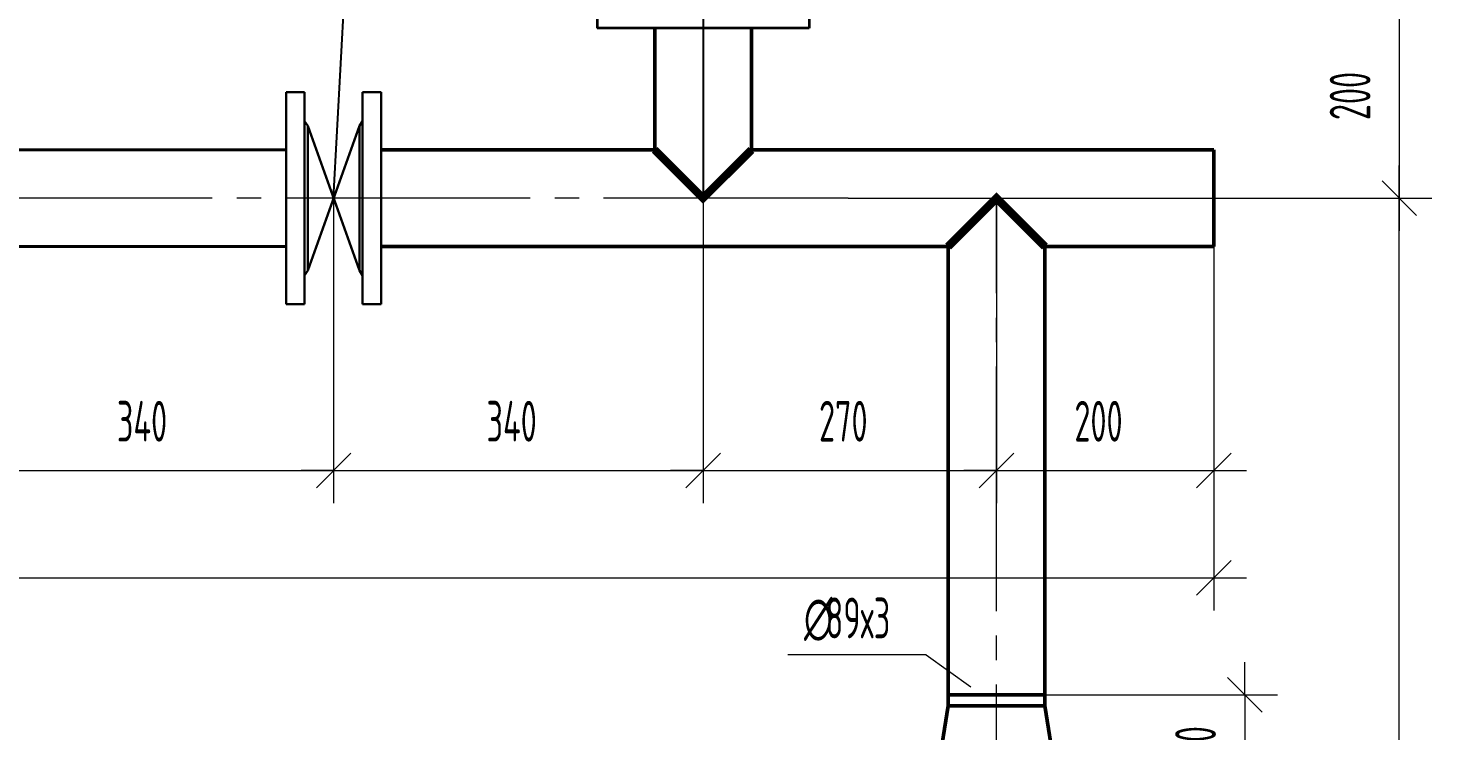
# Model space of a CAD drawing. Header units: millimetres. Extents: x -2281 to 5887, y 0 to 4166.
# Drawn here: x 4798.2 to 4884.3, y 238.5 to 281.6 of the extents above; entities that cross this region are included whole.
import ezdxf

# ---------------------------------------------------------------- set-up
doc = ezdxf.new("R2010")
doc.units = ezdxf.units.MM
for name, pattern in [('K5LT32777', [0]), ('K5LT32784', [0]), ('K5LT32802', [0]), ('K5LT32808', [0]), ('K5LT32819', [508, 317.5, -63.5, 63.5, -63.5]), ('K5LT32828', [0]), ('K5LT_AXLED', [19.5, 15, -1.5, 1.5, -1.5]), ('K5LT_THIN', [0])]:
    doc.linetypes.add(name, pattern=pattern)
doc.layers.add('Системный слой', color=7, linetype='Continuous')
doc.styles.add('KDIMTEXTSTYLE', font='GOST_AU.SHX', dxfattribs={"width": 0.96, "oblique": 15, "height": 5})
doc.styles.add('KTEXTSTYLE', font='GOST_AU.SHX', dxfattribs={"width": 0.96, "height": 5})
doc.dimstyles.new('KDIMSTYLE (0.07)', dxfattribs={"dimtxt": 5, "dimasz": 1, "dimexe": 2, "dimexo": 0, "dimgap": 1, "dimtad": 1, "dimlfac": 15, "dimtxsty": 'KDIMTEXTSTYLE', "dimsah": 1, "dimcen": 0, "dimdle": 1, "dimadec": 0, "dimazin": 0, "dimtfac": 0.667, "dimtmove": 0, "dimatfit": 3, "dimfxl": 1, "dimtvp": 1, "dimtolj": 1, "dimtzin": 0, "dimarcsym": 0})

# ---------------------------------------------------------------- blocks, each defined once
blk = doc.blocks.new('U1123')
at = {"layer": 'Системный слой', "color": 200, "linetype": 'K5LT32784', "lineweight": 50, "true_color": 0xbf00ff}
for p, q in [((4860.568, 240.696), (4854.635, 240.696)), ((4854.635, 240.029), (4854.635, 240.696)), ((4860.568, 240.029), (4860.568, 240.696)), ((4854.001, 236.029), (4854.635, 240.029)), ((4860.568, 240.029), (4854.635, 240.029)), ((4861.201, 236.029), (4860.568, 240.029)), ((4854.001, 235.363), (4854.001, 236.029)), ((4861.201, 236.029), (4854.001, 236.029)), ((4861.201, 235.363), (4861.201, 236.029)), ((4861.201, 235.363), (4854.001, 235.363))]:
    blk.add_line(p, q, dxfattribs=at)
blk = doc.blocks.new('U1147')
at = {"layer": 'Системный слой', "color": 6, "linetype": 'K5LT32828', "lineweight": 30, "true_color": 0xff00ff}
for p, q in [((4815.175, 277.664), (4814.042, 277.664)), ((4814.042, 277.664), (4814.042, 264.664)), ((4814.042, 277.216), (4814.042, 275.731)), ((4815.175, 277.664), (4815.175, 264.664)), ((4818.733, 277.664), (4818.733, 264.664)), ((4818.733, 277.664), (4819.866, 277.664)), ((4819.866, 277.664), (4819.866, 264.664)), ((4819.866, 277.216), (4819.866, 275.731)), ((4815.375, 275.597), (4815.175, 275.897)), ((4818.533, 275.597), (4815.375, 266.73)), ((4818.533, 266.73), (4815.375, 275.597)), ((4815.375, 275.597), (4815.375, 266.73)), ((4818.533, 275.597), (4818.733, 275.897)), ((4818.533, 275.597), (4818.533, 266.73)), ((4815.375, 266.73), (4815.175, 266.43)), ((4818.533, 266.73), (4818.733, 266.43)), ((4815.175, 264.664), (4814.042, 264.664)), ((4818.733, 264.664), (4819.866, 264.664))]:
    blk.add_line(p, q, dxfattribs=at)
blk = doc.blocks.new('U1148')
at = {"layer": 'Системный слой', "color": 200, "linetype": 'K5LT32808', "lineweight": 35, "true_color": 0xbf00ff}
for p, q in [((4846.109, 287.421), (4833.109, 287.421)), ((4833.109, 286.288), (4833.109, 287.421)), ((4845.661, 287.421), (4844.176, 287.421)), ((4846.109, 286.288), (4846.109, 287.421)), ((4846.109, 286.288), (4833.109, 286.288)), ((4835.175, 286.088), (4834.875, 286.288)), ((4844.042, 282.93), (4835.175, 286.088)), ((4835.175, 282.93), (4844.042, 286.088)), ((4844.042, 286.088), (4835.175, 286.088)), ((4844.042, 286.088), (4844.342, 286.288)), ((4846.109, 282.73), (4833.109, 282.73)), ((4833.109, 282.73), (4833.109, 281.597)), ((4835.175, 282.93), (4834.875, 282.73)), ((4844.042, 282.93), (4835.175, 282.93)), ((4844.042, 282.93), (4844.342, 282.73)), ((4846.109, 282.73), (4846.109, 281.597)), ((4846.109, 281.597), (4833.109, 281.597)), ((4845.661, 281.597), (4844.176, 281.597))]:
    blk.add_line(p, q, dxfattribs=at)
blk = doc.blocks.new('D289')
at = {"layer": 'Системный слой', "color": 7, "linetype": 'K5LT_THIN', "lineweight": 13, "transparency": 16777216}
for p, q in [((4882.307, 271.164), (4882.307, 273.164)), ((4883.367, 270.103), (4881.246, 272.224)), ((4848.509, 271.164), (4884.307, 271.164)), ((4882.307, 171.164), (4882.307, 271.164)), ((4881.246, 172.224), (4883.367, 170.103)), ((4764.059, 171.164), (4884.307, 171.164)), ((4882.307, 171.164), (4882.307, 169.164))]:
    blk.add_line(p, q, dxfattribs=at)
at = {"layer": 'Системный слой', "color": 7, "transparency": 16777216, "insert": (4878.04, 218.849), "char_height": 2.5, "attachment_point": 1, "rotation": 90, "style": 'KTEXTSTYLE'}
blk.add_mtext('\\H3.5;\\W0.965;\\Q15;\\Q0;\\W0.715;\\H2.50;1500', dxfattribs=at)
at = {"transparency": 16777216}
blk.add_wipeout([(4868.807, 218.849), (4865.239, 218.849), (4865.239, 223.294), (4868.807, 223.294)], dxfattribs=at).dxf.layer = 'Системный слой'
blk = doc.blocks.new('KDIMARROW_03')
at = {"layer": 'Системный слой', "color": 0, "linetype": 'K5LT_THIN', "lineweight": 13}
for p, q in [((-1.061, -1.061), (1.061, 1.061)), ((0, 0), (-1, 0)), ((0, 0), (2, 0))]:
    blk.add_line(p, q, dxfattribs=at)
blk = doc.blocks.new('D291')
at = {"layer": 'Системный слой', "color": 7, "linetype": 'K5LT_THIN', "lineweight": 13, "transparency": 16777216}
for p, q in [((4870.934, 274.13), (4870.934, 252.465)), ((4857.601, 271.164), (4857.601, 252.465)), ((4858.661, 255.525), (4856.54, 253.404)), ((4869.874, 253.404), (4871.995, 255.525)), ((4857.601, 254.465), (4855.601, 254.465)), ((4857.601, 254.465), (4870.934, 254.465)), ((4870.934, 254.465), (4872.934, 254.465))]:
    blk.add_line(p, q, dxfattribs=at)
at = {"layer": 'Системный слой', "color": 7, "transparency": 16777216, "insert": (4862.382, 258.732), "char_height": 2.5, "attachment_point": 1, "style": 'KTEXTSTYLE'}
blk.add_mtext('\\H3.5;\\W0.965;\\Q15;\\Q0;\\W0.715;\\H2.50;200', dxfattribs=at)
at = {"transparency": 16777216}
blk.add_wipeout([(4862.382, 260.465), (4862.382, 264.032), (4866.002, 264.032), (4866.002, 260.465)], dxfattribs=at).dxf.layer = 'Системный слой'
blk = doc.blocks.new('D292')
at = {"layer": 'Системный слой', "color": 7, "linetype": 'K5LT_THIN', "lineweight": 13, "transparency": 16777216}
for p, q in [((4839.609, 271.164), (4839.609, 252.465)), ((4857.601, 271.164), (4857.601, 252.465)), ((4840.669, 255.525), (4838.548, 253.404)), ((4856.54, 253.404), (4858.661, 255.525)), ((4839.609, 254.465), (4837.609, 254.465)), ((4839.609, 254.465), (4857.601, 254.465)), ((4857.601, 254.465), (4859.601, 254.465))]:
    blk.add_line(p, q, dxfattribs=at)
at = {"layer": 'Системный слой', "color": 7, "transparency": 16777216, "insert": (4846.72, 258.732), "char_height": 2.5, "attachment_point": 1, "style": 'KTEXTSTYLE'}
blk.add_mtext('\\H3.5;\\W0.965;\\Q15;\\Q0;\\W0.715;\\H2.50;270', dxfattribs=at)
at = {"transparency": 16777216}
blk.add_wipeout([(4846.72, 260.465), (4846.72, 264.032), (4850.339, 264.032), (4850.339, 260.465)], dxfattribs=at).dxf.layer = 'Системный слой'
blk = doc.blocks.new('D293')
at = {"layer": 'Системный слой', "color": 7, "linetype": 'K5LT_THIN', "lineweight": 13, "transparency": 16777216}
for p, q in [((4816.954, 271.164), (4816.954, 252.465)), ((4839.609, 271.164), (4839.609, 252.465)), ((4818.015, 255.525), (4815.894, 253.404)), ((4838.548, 253.404), (4840.669, 255.525)), ((4816.954, 254.465), (4814.954, 254.465)), ((4816.954, 254.465), (4839.609, 254.465)), ((4839.609, 254.465), (4841.609, 254.465))]:
    blk.add_line(p, q, dxfattribs=at)
at = {"layer": 'Системный слой', "color": 7, "transparency": 16777216, "insert": (4826.33, 258.732), "char_height": 2.5, "attachment_point": 1, "style": 'KTEXTSTYLE'}
blk.add_mtext('\\H3.5;\\W0.965;\\Q15;\\Q0;\\W0.715;\\H2.50;340', dxfattribs=at)
at = {"transparency": 16777216}
blk.add_wipeout([(4826.33, 260.465), (4826.33, 264.032), (4830.077, 264.032), (4830.077, 260.465)], dxfattribs=at).dxf.layer = 'Системный слой'
blk = doc.blocks.new('D294')
at = {"layer": 'Системный слой', "color": 7, "linetype": 'K5LT_THIN', "lineweight": 13, "transparency": 16777216}
for p, q in [((4794.275, 271.164), (4794.275, 252.465)), ((4816.954, 271.164), (4816.954, 252.465)), ((4795.336, 255.525), (4793.215, 253.404)), ((4815.894, 253.404), (4818.015, 255.525)), ((4794.275, 254.465), (4792.275, 254.465)), ((4794.275, 254.465), (4816.954, 254.465)), ((4816.954, 254.465), (4818.954, 254.465))]:
    blk.add_line(p, q, dxfattribs=at)
at = {"transparency": 16777216}
blk.add_wipeout([(4803.663, 255.465), (4803.663, 259.032), (4807.41, 259.032), (4807.41, 255.465)], dxfattribs=at).dxf.layer = 'Системный слой'
at = {"layer": 'Системный слой', "color": 7, "transparency": 16777216, "insert": (4803.663, 258.732), "char_height": 2.5, "attachment_point": 1, "style": 'KTEXTSTYLE'}
blk.add_mtext('\\H3.5;\\W0.965;\\Q15;\\Q0;\\W0.715;\\H2.50;340', dxfattribs=at)
blk = doc.blocks.new('D297')
at = {"layer": 'Системный слой', "color": 7, "linetype": 'K5LT_THIN', "lineweight": 13, "transparency": 16777216}
for p, q in [((4882.307, 284.509), (4882.307, 286.509)), ((4883.367, 283.449), (4881.246, 285.57)), ((4839.609, 284.509), (4884.307, 284.509)), ((4882.307, 284.509), (4882.307, 271.164)), ((4881.246, 272.224), (4883.367, 270.103)), ((4870.934, 271.164), (4884.307, 271.164)), ((4882.307, 271.164), (4882.307, 269.164))]:
    blk.add_line(p, q, dxfattribs=at)
at = {"layer": 'Системный слой', "color": 7, "transparency": 16777216, "insert": (4878.04, 275.951), "char_height": 2.5, "attachment_point": 1, "rotation": 90, "style": 'KTEXTSTYLE'}
blk.add_mtext('\\H3.5;\\W0.965;\\Q15;\\Q0;\\W0.715;\\H2.50;200', dxfattribs=at)
at = {"transparency": 16777216}
blk.add_wipeout([(4876.307, 275.951), (4872.739, 275.951), (4872.739, 279.571), (4876.307, 279.571)], dxfattribs=at).dxf.layer = 'Системный слой'
blk = doc.blocks.new('D300')
at = {"layer": 'Системный слой', "color": 7, "linetype": 'K5LT_THIN', "lineweight": 13, "transparency": 16777216}
for p, q in [((4718.268, 271.164), (4718.268, 245.87)), ((4870.934, 271.164), (4870.934, 245.87)), ((4719.329, 248.931), (4717.208, 246.81)), ((4869.874, 246.81), (4871.995, 248.931)), ((4718.268, 247.87), (4716.268, 247.87)), ((4718.268, 247.87), (4870.934, 247.87)), ((4870.934, 247.87), (4872.934, 247.87))]:
    blk.add_line(p, q, dxfattribs=at)
at = {"layer": 'Системный слой', "color": 7, "transparency": 16777216, "insert": (4792.088, 252.138), "char_height": 2.5, "attachment_point": 1, "style": 'KTEXTSTYLE'}
blk.add_mtext('\\H3.5;\\W0.965;\\Q15;\\Q0;\\W0.715;\\H2.50;2290', dxfattribs=at)
at = {"transparency": 16777216}
blk.add_wipeout([(4792.088, 253.87), (4792.088, 257.438), (4796.914, 257.438), (4796.914, 253.87)], dxfattribs=at).dxf.layer = 'Системный слой'
blk = doc.blocks.new('D305')
at = {"layer": 'Системный слой', "color": 7, "linetype": 'K5LT_THIN', "lineweight": 13, "transparency": 16777216}
for p, q in [((4872.829, 240.696), (4872.829, 242.696)), ((4873.889, 239.636), (4871.768, 241.757)), ((4857.601, 240.696), (4874.829, 240.696)), ((4872.829, 240.696), (4872.829, 235.363)), ((4871.768, 236.423), (4873.889, 234.302)), ((4857.601, 235.363), (4874.829, 235.363)), ((4872.829, 235.363), (4872.829, 233.363))]:
    blk.add_line(p, q, dxfattribs=at)
at = {"layer": 'Системный слой', "color": 7, "transparency": 16777216, "insert": (4868.562, 236.707), "char_height": 2.5, "attachment_point": 1, "rotation": 90, "style": 'KTEXTSTYLE'}
blk.add_mtext('\\H3.5;\\W0.965;\\Q15;\\Q0;\\W0.715;\\H2.50;80', dxfattribs=at)
at = {"transparency": 16777216}
blk.add_wipeout([(4866.829, 236.707), (4863.261, 236.707), (4863.261, 239.247), (4866.829, 239.247)], dxfattribs=at).dxf.layer = 'Системный слой'
blk = doc.blocks.new('U1203')
at = {"layer": 'Системный слой', "color": 7, "linetype": 'K5LT_THIN', "lineweight": 13}
for q in [(4844.802, 243.164), (4856.022, 241.186)]:
    blk.add_line((4853.284, 243.164), q, dxfattribs=at)
at = {"layer": 'Системный слой', "color": 7, "char_height": 2.5, "attachment_point": 1, "style": 'KTEXTSTYLE'}
for s, insert in [('\\H3.5;\\W0.965;\\Q15;\\Q0;\\W0.715;\\H2.50;∅', (4845.802, 246.664)), ('\\H3.5;\\W0.965;\\Q15;\\Q0;\\W0.715;\\H2.50;89х3', (4847.125, 246.664))]:
    blk.add_mtext(s, dxfattribs=dict(at, insert=insert))

msp = doc.modelspace()

# ---------------------------------------------------------------- linework, layer by layer
at = {"layer": 'Системный слой', "color": 6, "linetype": 'K5LT32819', "lineweight": 25, "true_color": 0xff00ff}
msp.add_line((4839.60875, 329.83047), (4839.60875, 271.1638), dxfattribs=at)
at = {"layer": 'Системный слой', "color": 7, "linetype": 'K5LT32777', "lineweight": 25}
msp.add_line((4816.94208, 271.1638), (4818.02709, 291.08748), dxfattribs=at)
at = {"layer": 'Системный слой', "color": 200, "linetype": 'K5LT32784', "lineweight": 50, "true_color": 0xbf00ff}
for p, q in [((4836.64252, 281.59714), (4836.64252, 274.13047)), ((4842.57586, 281.59714), (4842.57586, 274.13047)), ((4836.64252, 274.13047), (4819.866, 274.13047)), ((4870.9341, 274.13047), (4842.57586, 274.13047)), ((4870.9341, 268.19714), (4870.9341, 274.13047)), ((4854.63454, 268.19714), (4819.866, 268.19714)), ((4854.63454, 240.69613), (4854.63454, 268.19714)), ((4870.9341, 268.19714), (4860.56787, 268.19714)), ((4860.56787, 240.69613), (4860.56787, 268.19714))]:
    msp.add_line(p, q, dxfattribs=at)
at = {"layer": 'Системный слой', "color": 6, "linetype": 'K5LT32802', "lineweight": 40, "true_color": 0xff00ff}
for p, q in [((4814.04214, 274.13047), (4797.24252, 274.13047)), ((4814.04214, 268.19714), (4734.56787, 268.19714))]:
    msp.add_line(p, q, dxfattribs=at)
at = {"layer": 'Системный слой', "color": 30, "linetype": 'K5LT_AXLED', "lineweight": 13, "true_color": 0xff8000}
for p, q in [((4848.50919, 271.1638), (4712.4817, 271.1638)), ((4857.60077, 206.83053), (4857.60077, 271.1638))]:
    msp.add_line(p, q, dxfattribs=at)
at = {"layer": 'Системный слой', "color": 200, "linetype": 'K5LT32784', "true_color": 0xbf00ff, "const_width": 0.5}
for points in [[(4842.57586, 274.13047), (4839.60875, 271.1638), (4836.64252, 274.13047)], [(4860.56787, 268.19714), (4857.60077, 271.1638), (4854.63454, 268.19714)]]:
    msp.add_lwpolyline(points, dxfattribs=at)

# ---------------------------------------------------------------- block references
at = {"layer": 'Системный слой'}
for name in ['U1148', 'U1147', 'U1123']:
    msp.add_blockref(name, (0, 0), dxfattribs=at)

# ---------------------------------------------------------------- next in the draw order: dimensions: what is measured, and where the dimension line sits
at = {"layer": 'Системный слой', "color": 7}
dim = msp.add_linear_dim(base=(4882.30695, 171.1638), p1=(4848.50919, 271.1638), p2=(4764.05874, 171.1638), angle=90, dimstyle='KDIMSTYLE (0.07)', override={"dimexo": 0, "dimpost": '\\H125.0;\\W0.665;\\Q0;<>', "dimblk1": 'KDIMARROW_03', "dimblk2": 'KDIMARROW_03', "dimse1": 0, "dimse2": 0, "dimclrt": 7, "dimtolj": 1}, dxfattribs=at)
dim.commit()
dim.dimension.update_dxf_attribs({"geometry": 'D289', "text_midpoint": (4882.30695, 221.1638), "dimtype": 160})

# ---------------------------------------------------------------- next in the draw order: dimensions: what is measured, and where the dimension line sits
dim = msp.add_linear_dim(base=(4857.60077, 254.46459), p1=(4870.9341, 274.13047), p2=(4857.60077, 271.1638), text='\\H50.0;\\W0.665;\\Q0;\\H50.0;\\W0.665;\\Q0;\\Q0;\\W0.490;\\H2.50;200\\Q0;\\W0.455;\\H50.00;', dimstyle='KDIMSTYLE (0.07)', override={"dimexo": 0, "dimblk1": 'KDIMARROW_03', "dimblk2": 'KDIMARROW_03', "dimse1": 0, "dimse2": 0, "dimclrt": 7, "dimtolj": 1}, dxfattribs=at)
dim.commit()
dim.dimension.update_dxf_attribs({"geometry": 'D291', "text_midpoint": (4864.26744, 254.46459), "dimtype": 160})
dim = msp.add_linear_dim(base=(4872.82884, 240.69613), p1=(4857.60121, 235.3628), p2=(4857.60077, 240.69613), angle=90, text='\\H50.0;\\W0.665;\\Q0;\\H50.0;\\W0.665;\\Q0;\\Q0;\\W0.490;\\H2.50;80\\Q0;\\W0.455;\\H50.00;', dimstyle='KDIMSTYLE (0.07)', override={"dimexo": 0, "dimblk1": 'KDIMARROW_03', "dimblk2": 'KDIMARROW_03', "dimse1": 0, "dimse2": 0, "dimclrt": 7, "dimtolj": 1}, dxfattribs=at)
dim.commit()
dim.dimension.update_dxf_attribs({"geometry": 'D305', "text_midpoint": (4872.82884, 238.02946), "dimtype": 160})

# ---------------------------------------------------------------- next in the draw order: dimensions: what is measured, and where the dimension line sits
dim = msp.add_linear_dim(base=(4839.60875, 254.46459), p1=(4857.60077, 271.1638), p2=(4839.60875, 271.1638), dimstyle='KDIMSTYLE (0.07)', override={"dimexo": 0, "dimpost": '\\H50.0;\\W0.665;\\Q0;<>', "dimblk1": 'KDIMARROW_03', "dimblk2": 'KDIMARROW_03', "dimse1": 0, "dimse2": 0, "dimclrt": 7, "dimtolj": 1}, dxfattribs=at)
dim.commit()
dim.dimension.update_dxf_attribs({"geometry": 'D292', "text_midpoint": (4848.60476, 254.46459), "dimtype": 160})

# ---------------------------------------------------------------- next in the draw order: dimensions: what is measured, and where the dimension line sits
dim = msp.add_linear_dim(base=(4816.95407, 254.46459), p1=(4839.60875, 271.1638), p2=(4816.95407, 271.1638), dimstyle='KDIMSTYLE (0.07)', override={"dimexo": 0, "dimpost": '\\H50.0;\\W0.665;\\Q0;<>', "dimblk1": 'KDIMARROW_03', "dimblk2": 'KDIMARROW_03', "dimse1": 0, "dimse2": 0, "dimclrt": 7, "dimtolj": 1}, dxfattribs=at)
dim.commit()
dim.dimension.update_dxf_attribs({"geometry": 'D293', "text_midpoint": (4828.28141, 254.46459), "dimtype": 160})

# ---------------------------------------------------------------- next in the draw order: dimensions: what is measured, and where the dimension line sits
dim = msp.add_linear_dim(base=(4882.30695, 284.50907), p1=(4870.9341, 271.1638), p2=(4839.60875, 284.50907), angle=90, text='\\H50.0;\\W0.665;\\Q0;\\H50.0;\\W0.665;\\Q0;\\Q0;\\W0.490;\\H2.50;200\\Q0;\\W0.455;\\H50.00;', dimstyle='KDIMSTYLE (0.07)', override={"dimexo": 0, "dimblk1": 'KDIMARROW_03', "dimblk2": 'KDIMARROW_03', "dimse1": 0, "dimse2": 0, "dimclrt": 7, "dimtolj": 1}, dxfattribs=at)
dim.commit()
dim.dimension.update_dxf_attribs({"geometry": 'D297', "text_midpoint": (4882.30695, 277.83644), "dimtype": 160})
dim = msp.add_linear_dim(base=(4794.27542, 254.46459), p1=(4816.95407, 271.1638), p2=(4794.27542, 271.1638), dimstyle='KDIMSTYLE (0.07)', override={"dimexo": 0, "dimpost": '\\H50.0;\\W0.665;\\Q0;<>', "dimblk1": 'KDIMARROW_03', "dimblk2": 'KDIMARROW_03', "dimse1": 0, "dimse2": 0, "dimclrt": 7, "dimtolj": 1}, dxfattribs=at)
dim.commit()
dim.dimension.update_dxf_attribs({"geometry": 'D294', "text_midpoint": (4805.61475, 254.46459), "dimtype": 160})

# ---------------------------------------------------------------- next in the draw order: dimensions: what is measured, and where the dimension line sits
dim = msp.add_linear_dim(base=(4718.26831, 247.87032), p1=(4870.9341, 271.1638), p2=(4718.26831, 271.1638), dimstyle='KDIMSTYLE (0.07)', override={"dimexo": 0, "dimpost": '\\H50.0;\\W0.665;\\Q0;<>', "dimblk1": 'KDIMARROW_03', "dimblk2": 'KDIMARROW_03', "dimse1": 0, "dimse2": 0, "dimclrt": 7, "dimtolj": 1}, dxfattribs=at)
dim.commit()
dim.dimension.update_dxf_attribs({"geometry": 'D300', "text_midpoint": (4794.60121, 247.87032), "dimtype": 160})

# ---------------------------------------------------------------- next in the draw order: block references
at = {"layer": 'Системный слой'}
msp.add_blockref('U1203', (0, 0), dxfattribs=at)

doc.saveas('drawing.dxf')
